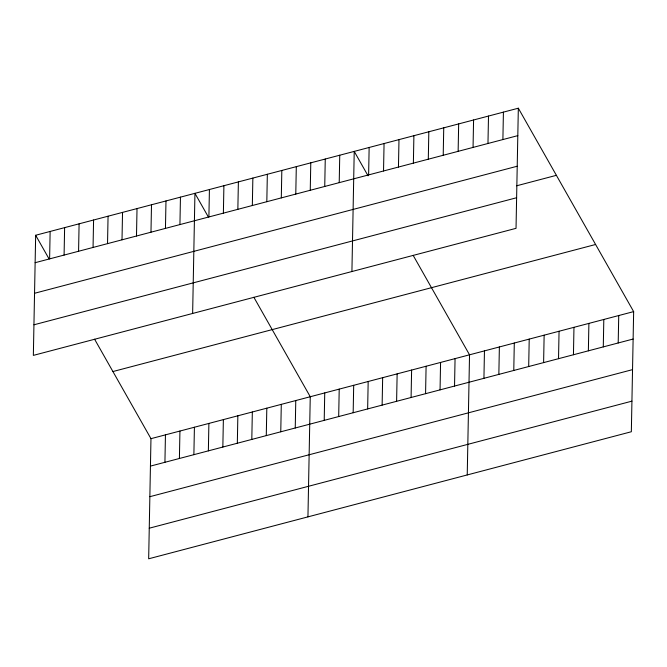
<?xml version="1.0" encoding="UTF-8"?>
<svg xmlns="http://www.w3.org/2000/svg" width="667" height="667" viewBox="0 0 667 667"><rect width="100%" height="100%" fill="white"/><g stroke="black" fill="none" stroke-linecap="round" stroke-linejoin="round"><path stroke-width="1" d="M35.659 235.259L33.35 355.386L516.033 228.331L518.334 108.204L35.659 235.259L48.999 258.796M49.608 258.879L50.133 231.449M64.09 255.069L64.616 227.639M78.573 251.259L79.098 223.829M93.055 247.449L93.58 220.01M107.529 243.638L108.062 216.2M122.011 239.828L122.536 212.389M136.493 236.01L137.018 208.579M150.975 232.199L151.501 204.769M94.589 339.211L150.967 438.669L148.666 558.796L631.341 431.741L633.65 311.614L518.334 108.204M165.449 228.389L165.983 200.959M164.924 462.289L165.449 434.859M179.932 224.579L180.457 197.14M179.406 458.479L179.932 431.049M192.638 313.457L194.939 193.33L208.287 216.867M193.88 454.669L194.414 427.239M208.896 216.95L209.421 189.52M208.362 450.859L208.888 423.42M223.378 213.14L223.904 185.709M222.845 447.048L223.37 419.61M237.852 209.33L238.386 181.899M237.327 443.238L237.852 415.799M252.334 205.519L252.86 178.081M251.809 439.42L252.334 411.989M266.817 201.709L267.342 174.27M266.283 435.609L266.817 408.179M281.299 197.899L281.824 170.46M280.765 431.799L281.291 404.369M295.781 194.08L296.306 166.65M295.248 427.989L295.773 400.55M310.255 190.27L310.78 162.84M307.946 516.867L310.255 396.74L253.869 297.282M324.737 186.46L325.263 159.029M324.212 420.36L324.737 392.93M339.22 182.65L339.745 155.211M338.686 416.55L339.211 389.119M351.918 271.527L354.227 151.401L368.059 175.813M353.168 412.74L353.693 385.309M368.618 174.912L369.143 147.474M367.65 408.929L368.176 381.491M383.533 170.985L384.067 143.547M382.133 405.119L382.658 377.68M398.457 167.058L398.983 139.62M396.607 401.309L397.14 373.87M413.373 163.132L413.899 135.693M411.089 397.49L411.614 370.06M428.297 159.205L428.823 131.766M425.571 393.68L426.096 366.25M443.213 155.269L443.738 127.839M440.053 389.87L440.579 362.439M458.137 151.342L458.663 123.912M454.535 386.06L455.061 358.621M473.053 147.415L473.578 119.985M467.233 474.937L469.535 354.811L413.156 255.353M487.969 143.488L488.502 116.058M483.934 378.322L484.459 350.884M502.893 139.561L503.418 112.131M498.849 374.395L499.375 346.957M513.773 370.468L514.299 343.03M528.689 366.542L529.214 339.103M543.605 362.615L544.139 335.176M558.529 358.688L559.054 331.249M573.445 354.752L573.97 327.322M588.369 350.825L588.894 323.395M603.285 346.898L603.81 319.468M618.201 342.971L618.734 315.541M35.126 262.698L517.809 135.634M34.542 293.28L517.225 166.225M516.608 185.801L556.386 175.329M33.934 324.796L516.617 197.74M112.915 371.544L595.598 244.489M150.967 438.669L633.65 311.614M150.442 466.108L633.125 339.044M149.858 496.69L632.533 369.635M149.25 528.206L631.932 401.15"/></g></svg>
